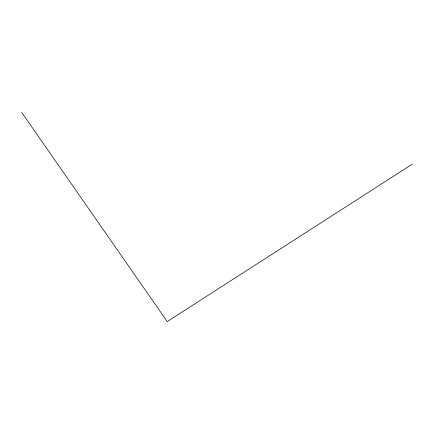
<?xml version="1.0" encoding="UTF-8"?>
<svg xmlns="http://www.w3.org/2000/svg" width="434" height="434" viewBox="0 0 434 434"><rect width="100%" height="100%" fill="white"/><g stroke="black" fill="none" stroke-linecap="round" stroke-linejoin="round"><path stroke-width="0.65" d="M412.3 164.166L167.226 321.572L21.7 112.428"/></g></svg>
